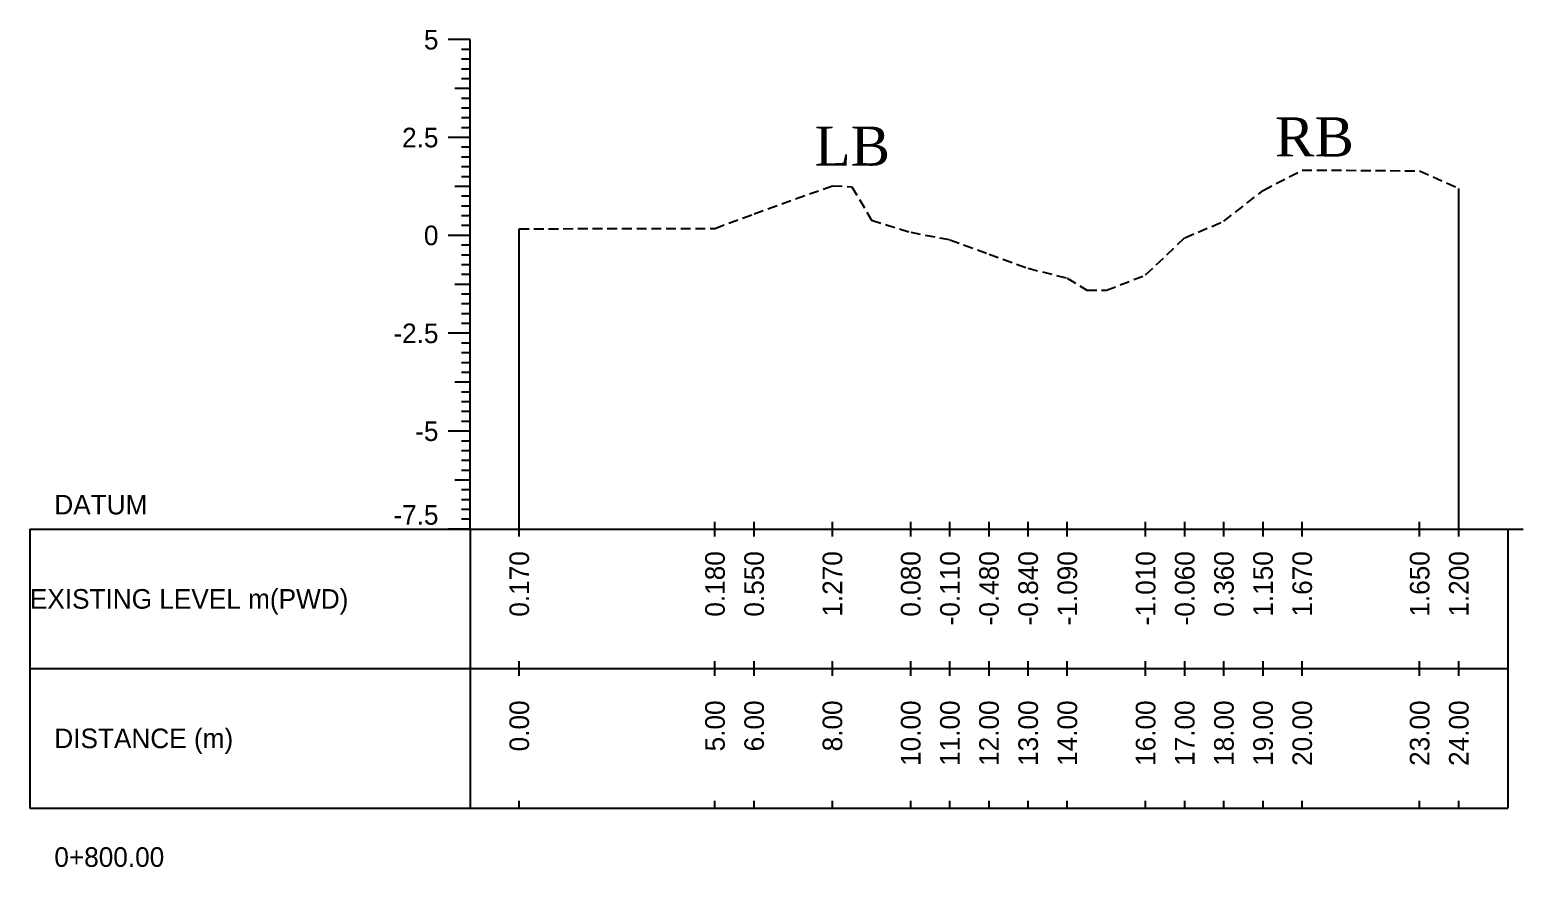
# Model space of a CAD drawing. Header units: inches. Extents: x 933 to 2044, y -1635 to -1096.
# Drawn here: x 1486 to 1524.15, y -1117.72 to -1096.34 of the extents above; entities that cross this region are included whole.
import ezdxf
from ezdxf.enums import TextEntityAlignment as Align

# ---------------------------------------------------------------- set-up
doc = ezdxf.new("R2010")
doc.units = ezdxf.units.IN
doc.header["$MEASUREMENT"] = 0
doc.linetypes.add('HIDDEN', pattern=[0.375, 0.25, -0.125])
doc.layers.add('CS_Drawing', color=7, linetype='Continuous')
doc.layers.add('GL', color=3, linetype='HIDDEN')
doc.styles.add('romans', font='romans.shx')

msp = doc.modelspace()

# ---------------------------------------------------------------- linework, layer by layer
at = {"layer": 'CS_Drawing'}
for p, q in [((1497.254, -1096.587), (1496.691, -1096.587)), ((1497.254, -1096.587), (1496.86, -1096.587)), ((1497.254, -1096.587), (1497.029, -1096.587)), ((1497.254, -1109.087), (1497.254, -1096.587)), ((1497.254, -1096.837), (1497.029, -1096.837)), ((1497.254, -1097.087), (1497.029, -1097.087)), ((1497.254, -1097.337), (1497.029, -1097.337)), ((1497.254, -1097.587), (1497.029, -1097.587)), ((1497.254, -1097.837), (1496.86, -1097.837)), ((1497.254, -1097.837), (1497.029, -1097.837)), ((1497.254, -1098.087), (1497.029, -1098.087)), ((1497.254, -1098.337), (1497.029, -1098.337)), ((1497.254, -1098.587), (1497.029, -1098.587)), ((1497.254, -1098.837), (1497.029, -1098.837)), ((1497.254, -1099.087), (1496.691, -1099.087)), ((1497.254, -1099.087), (1496.86, -1099.087)), ((1497.254, -1099.087), (1497.029, -1099.087)), ((1497.254, -1099.337), (1497.029, -1099.337)), ((1497.254, -1099.587), (1497.029, -1099.587)), ((1497.254, -1099.837), (1497.029, -1099.837)), ((1497.254, -1100.337), (1496.86, -1100.337)), ((1497.254, -1100.087), (1497.029, -1100.087)), ((1497.254, -1100.337), (1497.029, -1100.337)), ((1522.504, -1109.087), (1522.504, -1100.387)), ((1497.254, -1100.587), (1497.029, -1100.587)), ((1497.254, -1100.837), (1497.029, -1100.837)), ((1497.254, -1101.087), (1497.029, -1101.087)), ((1497.254, -1101.587), (1496.691, -1101.587)), ((1497.254, -1101.587), (1496.86, -1101.587)), ((1497.254, -1101.337), (1497.029, -1101.337)), ((1497.254, -1101.587), (1497.029, -1101.587)), ((1498.504, -1109.087), (1498.504, -1101.417)), ((1497.254, -1101.837), (1497.029, -1101.837)), ((1497.254, -1102.087), (1497.029, -1102.087)), ((1497.254, -1102.337), (1497.029, -1102.337)), ((1497.254, -1102.587), (1497.029, -1102.587)), ((1497.254, -1102.837), (1496.86, -1102.837)), ((1497.254, -1102.837), (1497.029, -1102.837)), ((1497.254, -1103.087), (1497.029, -1103.087)), ((1497.254, -1103.337), (1497.029, -1103.337)), ((1497.254, -1103.587), (1497.029, -1103.587)), ((1497.254, -1103.837), (1497.029, -1103.837)), ((1497.254, -1104.087), (1496.691, -1104.087)), ((1497.254, -1104.087), (1496.86, -1104.087)), ((1497.254, -1104.087), (1497.029, -1104.087)), ((1497.254, -1104.337), (1497.029, -1104.337)), ((1497.254, -1104.587), (1497.029, -1104.587)), ((1497.254, -1104.837), (1497.029, -1104.837)), ((1497.254, -1105.337), (1496.86, -1105.337)), ((1497.254, -1105.087), (1497.029, -1105.087)), ((1497.254, -1105.337), (1497.029, -1105.337)), ((1497.254, -1105.587), (1497.029, -1105.587)), ((1497.254, -1105.837), (1497.029, -1105.837)), ((1497.254, -1106.087), (1497.029, -1106.087)), ((1497.254, -1106.337), (1497.029, -1106.337)), ((1497.254, -1106.587), (1496.691, -1106.587)), ((1497.254, -1106.587), (1496.86, -1106.587)), ((1497.254, -1106.587), (1497.029, -1106.587)), ((1497.254, -1106.837), (1497.029, -1106.837)), ((1497.254, -1107.087), (1497.029, -1107.087)), ((1497.254, -1107.337), (1497.029, -1107.337)), ((1497.254, -1107.587), (1497.029, -1107.587)), ((1497.254, -1107.837), (1496.86, -1107.837)), ((1497.254, -1107.837), (1497.029, -1107.837)), ((1497.254, -1108.087), (1497.029, -1108.087)), ((1497.254, -1108.337), (1497.029, -1108.337)), ((1497.254, -1108.587), (1497.029, -1108.587)), ((1497.254, -1108.837), (1497.029, -1108.837)), ((1486.004, -1109.087), (1497.254, -1109.087)), ((1486.004, -1109.087), (1486.004, -1116.212)), ((1497.254, -1109.087), (1496.691, -1109.087)), ((1497.254, -1109.087), (1496.86, -1109.087)), ((1497.254, -1109.087), (1497.029, -1109.087)), ((1497.254, -1109.087), (1523.754, -1109.087)), ((1497.254, -1109.087), (1497.254, -1116.212)), ((1498.504, -1109.275), (1498.504, -1108.9)), ((1503.504, -1109.275), (1503.504, -1108.9)), ((1504.504, -1109.275), (1504.504, -1108.9)), ((1506.504, -1109.275), (1506.504, -1108.9)), ((1508.504, -1109.275), (1508.504, -1108.9)), ((1509.504, -1109.275), (1509.504, -1108.9)), ((1510.504, -1109.275), (1510.504, -1108.9)), ((1511.504, -1109.275), (1511.504, -1108.9)), ((1512.504, -1109.275), (1512.504, -1108.9)), ((1514.504, -1109.275), (1514.504, -1108.9)), ((1515.504, -1109.275), (1515.504, -1108.9)), ((1516.504, -1109.275), (1516.504, -1108.9)), ((1517.504, -1109.275), (1517.504, -1108.9)), ((1518.504, -1109.275), (1518.504, -1108.9)), ((1521.504, -1109.275), (1521.504, -1108.9)), ((1522.504, -1109.275), (1522.504, -1108.9)), ((1523.754, -1109.087), (1524.147, -1109.087)), ((1523.754, -1109.087), (1523.979, -1109.087)), ((1523.754, -1109.087), (1523.754, -1116.212)), ((1486.004, -1112.65), (1497.254, -1112.65)), ((1497.254, -1112.65), (1523.754, -1112.65)), ((1497.254, -1112.65), (1523.754, -1112.65)), ((1498.504, -1112.837), (1498.504, -1112.462)), ((1503.504, -1112.837), (1503.504, -1112.462)), ((1504.504, -1112.837), (1504.504, -1112.462)), ((1506.504, -1112.837), (1506.504, -1112.462)), ((1508.504, -1112.837), (1508.504, -1112.462)), ((1509.504, -1112.837), (1509.504, -1112.462)), ((1510.504, -1112.837), (1510.504, -1112.462)), ((1511.504, -1112.837), (1511.504, -1112.462)), ((1512.504, -1112.837), (1512.504, -1112.462)), ((1514.504, -1112.837), (1514.504, -1112.462)), ((1515.504, -1112.837), (1515.504, -1112.462)), ((1516.504, -1112.837), (1516.504, -1112.462)), ((1517.504, -1112.837), (1517.504, -1112.462)), ((1518.504, -1112.837), (1518.504, -1112.462)), ((1521.504, -1112.837), (1521.504, -1112.462)), ((1522.504, -1112.837), (1522.504, -1112.462)), ((1498.504, -1116.212), (1498.504, -1116.025)), ((1503.504, -1116.212), (1503.504, -1116.025)), ((1504.504, -1116.212), (1504.504, -1116.025)), ((1506.504, -1116.212), (1506.504, -1116.025)), ((1508.504, -1116.212), (1508.504, -1116.025)), ((1509.504, -1116.212), (1509.504, -1116.025)), ((1510.504, -1116.212), (1510.504, -1116.025)), ((1511.504, -1116.212), (1511.504, -1116.025)), ((1512.504, -1116.212), (1512.504, -1116.025)), ((1514.504, -1116.212), (1514.504, -1116.025)), ((1515.504, -1116.212), (1515.504, -1116.025)), ((1516.504, -1116.212), (1516.504, -1116.025)), ((1517.504, -1116.212), (1517.504, -1116.025)), ((1518.504, -1116.212), (1518.504, -1116.025)), ((1521.504, -1116.212), (1521.504, -1116.025)), ((1522.504, -1116.212), (1522.504, -1116.025)), ((1486.004, -1116.212), (1497.254, -1116.212)), ((1497.254, -1116.212), (1523.754, -1116.212))]:
    msp.add_line(p, q, dxfattribs=at)
at = {"layer": 'GL'}
msp.add_lwpolyline([(1498.504, -1101.417), (1503.504, -1101.407), (1504.504, -1101.037), (1506.504, -1100.317), (1507.004, -1100.347), (1507.504, -1101.197), (1508.504, -1101.507), (1509.504, -1101.697), (1510.504, -1102.067), (1511.504, -1102.427), (1512.504, -1102.677), (1513.004, -1102.987), (1513.504, -1102.987), (1514.504, -1102.597), (1515.504, -1101.647), (1516.504, -1101.227), (1517.504, -1100.437), (1518.504, -1099.917), (1521.504, -1099.937), (1522.504, -1100.387)], dxfattribs=at)

# ---------------------------------------------------------------- texts
at = {"char_height": 1, "width": 154.27519, "attachment_point": 1, "style": 'romans'}
for s, insert in [('{\\fTimes New Roman|b0|i0|c0|p18;LB}', (1506.047, -1098.806)), ('{\\fTimes New Roman|b0|i0|c0|p18;RB}', (1517.81, -1098.571))]:
    msp.add_mtext(s, dxfattribs=dict(at, insert=insert))
at = {"layer": 'CS_Drawing'}
for s, p in [('5', (1496.441, -1096.587)), ('2.5', (1496.441, -1099.087)), ('0', (1496.441, -1101.587)), ('-2.5', (1496.441, -1104.087)), ('-5', (1496.441, -1106.587))]:
    msp.add_text(s, height=0.5, dxfattribs=at).set_placement(p, align=Align.MIDDLE_RIGHT)
for s, p in [('DATUM', (1486.629, -1108.462)), ('EXISTING LEVEL m(PWD)', (1486.004, -1110.869)), ('DISTANCE (m)', (1486.629, -1114.431)), ('0+800.00', (1486.629, -1117.462))]:
    msp.add_text(s, height=0.5, dxfattribs=at).set_placement(p, align=Align.MIDDLE_LEFT)
msp.add_text('-7.5', height=0.5, dxfattribs=at).set_placement((1496.441, -1108.975), align=Align.RIGHT)
for s, p in [('0.170', (1498.504, -1109.65)), ('0.180', (1503.504, -1109.65)), ('0.550', (1504.504, -1109.65)), ('1.270', (1506.504, -1109.65)), ('0.080', (1508.504, -1109.65)), ('-0.110', (1509.504, -1109.65)), ('-0.480', (1510.504, -1109.65)), ('-0.840', (1511.504, -1109.65)), ('-1.090', (1512.504, -1109.65)), ('-1.010', (1514.504, -1109.65)), ('-0.060', (1515.504, -1109.65)), ('0.360', (1516.504, -1109.65)), ('1.150', (1517.504, -1109.65)), ('1.670', (1518.504, -1109.65)), ('1.650', (1521.504, -1109.65)), ('1.200', (1522.504, -1109.65)), ('0.00', (1498.504, -1113.462)), ('5.00', (1503.504, -1113.462)), ('6.00', (1504.504, -1113.462)), ('8.00', (1506.504, -1113.462)), ('10.00', (1508.504, -1113.462)), ('11.00', (1509.504, -1113.462)), ('12.00', (1510.504, -1113.462)), ('13.00', (1511.504, -1113.462)), ('14.00', (1512.504, -1113.462)), ('16.00', (1514.504, -1113.462)), ('17.00', (1515.504, -1113.462)), ('18.00', (1516.504, -1113.462)), ('19.00', (1517.504, -1113.462)), ('20.00', (1518.504, -1113.462)), ('23.00', (1521.504, -1113.462)), ('24.00', (1522.504, -1113.462))]:
    msp.add_text(s, height=0.5, rotation=90, dxfattribs=at).set_placement(p, align=Align.MIDDLE_RIGHT)

doc.saveas('drawing.dxf')
